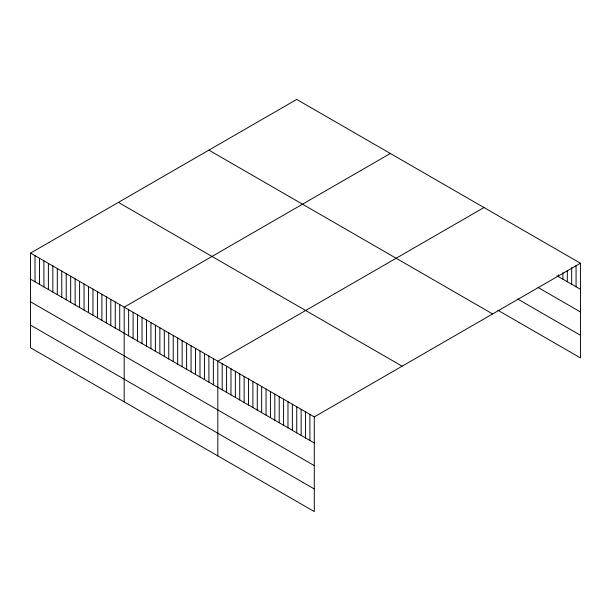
<?xml version="1.0" encoding="UTF-8"?>
<svg xmlns="http://www.w3.org/2000/svg" width="611" height="611" viewBox="0 0 611 611"><rect width="100%" height="100%" fill="white"/><g stroke="black" fill="none" stroke-linecap="round" stroke-linejoin="round"><path stroke-width="0.92" d="M30.55 253.091L314.283 416.908L314.283 511.575L30.55 347.766L30.55 253.091L296.717 99.425L580.45 263.234L580.45 357.909L497.866 310.228M390.345 153.483L124.186 307.15L124.186 401.824M483.981 207.541L217.814 361.208L217.814 455.882M314.283 416.908L580.45 263.234M557.064 275.813L580.45 289.316M538.062 287.483L580.45 311.954M517.601 298.985L580.45 335.271M208.878 150.13L492.619 313.947M118.381 202.378L402.122 366.195M30.55 279.174L314.283 442.983M30.55 301.811L314.283 465.62M30.55 325.128L314.283 488.945M576.066 265.365L576.066 286.788M571.682 267.488L571.682 284.252M567.298 270.543L567.298 281.724M562.907 272.674L562.907 279.189M558.523 274.797L558.523 276.661M309.899 414.373L309.899 440.455M305.515 411.845L305.515 437.927M301.131 409.309L301.131 435.391M296.747 406.781L296.747 432.863M292.364 404.245L292.364 430.327M287.972 401.717L287.972 427.799M283.588 399.182L283.588 425.264M279.204 396.654L279.204 422.736M274.82 394.118L274.82 420.2M270.436 391.59L270.436 417.672M266.052 389.054L266.052 415.136M261.668 386.526L261.668 412.608M257.277 383.991L257.277 410.073M252.893 381.463L252.893 407.545M248.509 378.927L248.509 405.009M244.125 376.399L244.125 402.481M239.741 373.863L239.741 399.945M235.357 371.335L235.357 397.417M230.973 368.8L230.973 394.882M226.582 366.272L226.582 392.354M222.198 363.744L222.198 389.818M213.354 358.634L213.354 384.716M208.901 356.06L208.901 382.142M204.441 353.486L204.441 379.568M199.98 350.913L199.98 376.995M195.52 348.339L195.52 374.421M191.06 345.765L191.06 371.847M186.607 343.191L186.607 369.273M182.147 340.617L182.147 366.699M177.686 338.043L177.686 364.125M173.226 335.47L173.226 361.552M168.766 332.896L168.766 358.97M164.313 330.314L164.313 356.396M159.853 327.74L159.853 353.822M155.393 325.167L155.393 351.249M150.932 322.593L150.932 348.675M146.48 320.019L146.48 346.101M142.019 317.445L142.019 343.527M137.559 314.871L137.559 340.953M133.099 312.297L133.099 338.379M128.638 309.724L128.638 335.806M119.725 304.576L119.725 330.658M115.265 302.002L115.265 328.084M110.805 299.428L110.805 325.51M106.345 296.854L106.345 322.936M101.892 294.281L101.892 320.363M97.432 291.707L97.432 317.789M92.971 289.133L92.971 315.215M88.511 286.559L88.511 312.641M84.051 283.985L84.051 310.067M79.598 281.411L79.598 307.493M75.138 278.83L75.138 304.912M70.677 276.256L70.677 302.338M66.217 273.682L66.217 299.764M61.764 271.108L61.764 297.19M57.304 268.535L57.304 294.617M52.844 265.961L52.844 292.043M48.384 263.387L48.384 289.469M43.923 260.813L43.923 286.895M39.471 258.239L39.471 284.321M35.01 255.665L35.01 281.747"/></g></svg>
